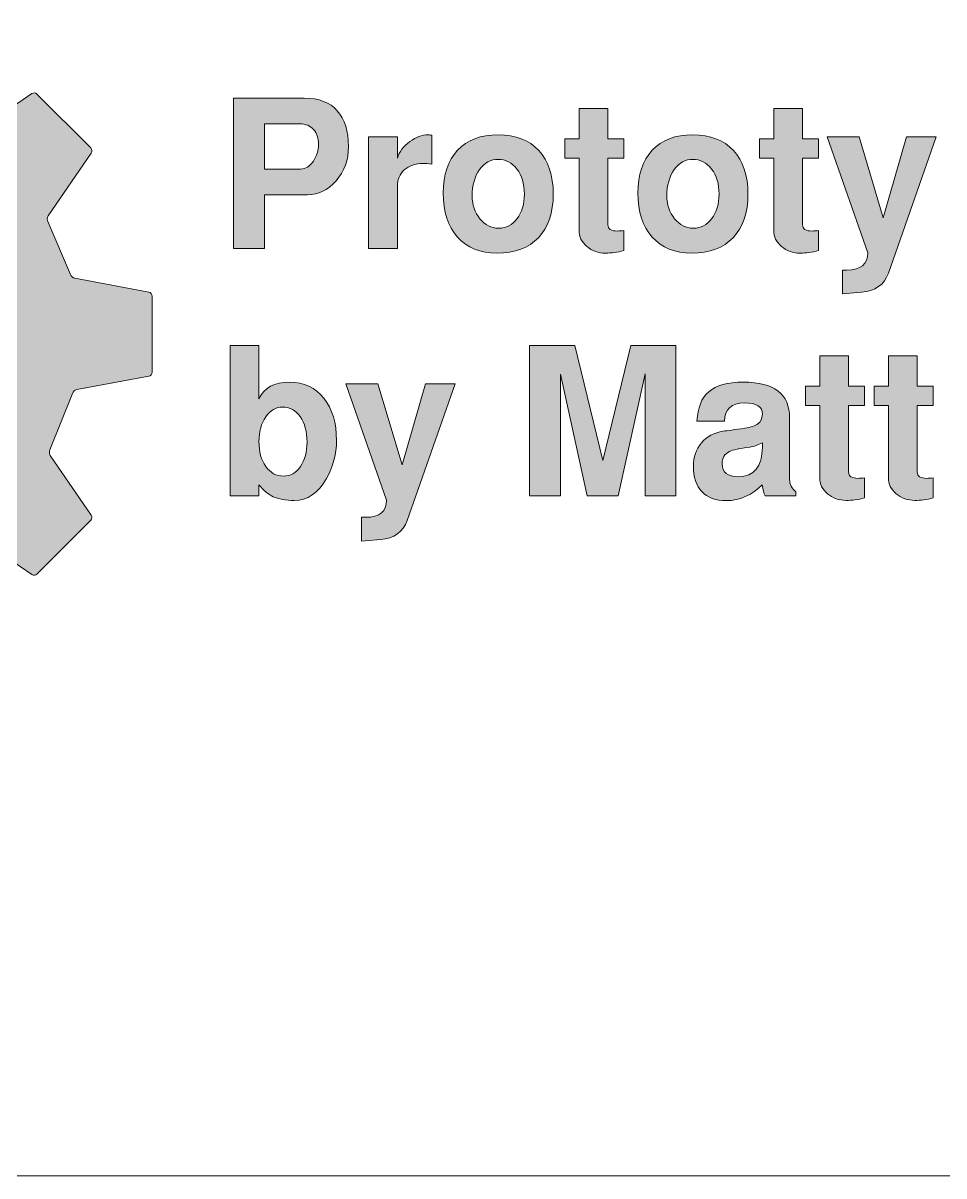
# Model space of a CAD drawing. Header units: inches. Extents: x 0.6 to 10.9, y -3.5 to -1.2.
# Drawn here: x 8.826 to 9.385, y -3.508 to -2.809 of the extents above; entities that cross this region are included whole.
import ezdxf

# ---------------------------------------------------------------- set-up
doc = ezdxf.new("R2010")
doc.units = ezdxf.units.IN
doc.header["$MEASUREMENT"] = 0
doc.layers.add('Layer 1', color=7, linetype='Continuous')

# ---------------------------------------------------------------- blocks, each defined once
blk = doc.blocks.new('block 3')
at = {"layer": 'Layer 1', "color": 7, "lineweight": 5, "true_color": 0xffffff}
blk.add_open_spline([(7.90904, -2.63787), (7.90904, -2.63787), (7.48596, -2.63787), (7.48596, -2.63787), (7.48596, -2.63787), (7.48596, -2.87345), (7.48596, -2.87345), (7.48596, -2.87345), (7.49157, -2.87345), (7.49157, -2.87345), (7.49157, -2.87345), (7.67907, -2.87345), (7.67907, -2.87345), (7.67907, -2.87345), (7.6792, -2.87344), (7.6792, -2.87344), (7.6792, -2.87344), (7.6792, -3.08497), (7.6792, -3.08497), (7.6792, -3.08497), (7.67402, -3.08499), (7.67402, -3.08499), (7.67402, -3.08499), (7.49344, -3.08499), (7.49344, -3.08499), (7.49344, -3.08499), (7.49344, -3.32056), (7.49344, -3.32056), (7.49344, -3.32056), (8.55113, -3.32056), (8.55113, -3.32056), (8.55113, -3.32056), (8.55113, -3.50806), (8.55113, -3.50806), (8.55113, -3.50806), (10.87459, -3.50804), (10.87459, -3.50804), (10.87459, -3.50804), (10.87459, -2.45034), (10.87459, -2.45034), (10.87459, -2.45034), (8.55113, -2.45036), (8.55113, -2.45036), (8.55113, -2.45036), (8.55113, -2.63787), (8.55113, -2.63787), (8.55113, -2.63787), (8.13053, -2.63787), (8.13053, -2.63787), (8.13053, -2.63787), (8.13053, -2.45036), (8.13053, -2.45036), (8.13053, -2.45036), (7.90902, -2.45036), (7.90902, -2.45036), (7.90902, -2.45036), (7.90902, -2.63787), (7.90904, -2.63787)], degree=3, knots=[0, 0, 0, 0, 1, 1, 1, 2, 2, 2, 3, 3, 3, 4, 4, 4, 5, 5, 5, 6, 6, 6, 7, 7, 7, 8, 8, 8, 9, 9, 9, 10, 10, 10, 11, 11, 11, 12, 12, 12, 13, 13, 13, 14, 14, 14, 15, 15, 15, 16, 16, 16, 17, 17, 17, 18, 18, 18, 19, 19, 19, 19], dxfattribs=at)
blk = doc.blocks.new('block 27')
at = {"layer": 'Layer 1', "true_color": 0xed1f24}
h = blk.add_hatch(color=240, dxfattribs=at)
h.dxf.hatch_style = 2
edge = h.paths.add_edge_path()
edge.add_spline(control_points=[(8.90277, -2.97195), (8.90277, -2.97195), (8.85788, -2.9636), (8.85788, -2.9636), (8.85678, -2.9634), (8.85559, -2.96238), (8.85522, -2.96132), (8.85522, -2.96132), (8.84146, -2.92921), (8.84146, -2.92921), (8.84094, -2.92822), (8.84104, -2.92666), (8.84168, -2.92574), (8.84168, -2.92574), (8.86783, -2.88762), (8.86783, -2.88762), (8.86846, -2.88671), (8.86833, -2.88531), (8.86755, -2.88452), (8.86755, -2.88452), (8.83488, -2.85185), (8.83488, -2.85185), (8.83409, -2.85106), (8.8327, -2.85093), (8.83178, -2.85156), (8.83178, -2.85156), (8.79298, -2.87818), (8.79298, -2.87818), (8.79207, -2.87881), (8.79049, -2.87893), (8.7895, -2.87843), (8.7895, -2.87843), (8.75837, -2.8657), (8.75837, -2.8657), (8.75732, -2.86534), (8.75629, -2.86416), (8.75608, -2.86306), (8.75608, -2.86306), (8.74744, -2.81663), (8.74744, -2.81663), (8.74723, -2.81553), (8.74615, -2.81464), (8.74504, -2.81464), (8.74504, -2.81464), (8.69883, -2.81464), (8.69883, -2.81464), (8.69772, -2.81464), (8.69664, -2.81553), (8.69644, -2.81663), (8.69644, -2.81663), (8.6878, -2.86306), (8.6878, -2.86306), (8.68759, -2.86416), (8.68656, -2.86534), (8.68551, -2.8657), (8.68551, -2.8657), (8.65438, -2.87843), (8.65438, -2.87843), (8.65338, -2.87893), (8.65181, -2.87881), (8.65089, -2.87818), (8.65089, -2.87818), (8.6121, -2.85156), (8.6121, -2.85156), (8.61118, -2.85093), (8.60978, -2.85106), (8.609, -2.85185), (8.609, -2.85185), (8.57633, -2.88452), (8.57633, -2.88452), (8.57554, -2.88531), (8.57541, -2.88671), (8.57604, -2.88762), (8.57604, -2.88762), (8.60219, -2.92574), (8.60219, -2.92574), (8.60282, -2.92666), (8.60293, -2.92822), (8.60241, -2.92921), (8.60241, -2.92921), (8.58865, -2.96132), (8.58865, -2.96132), (8.58828, -2.96238), (8.58709, -2.9634), (8.58599, -2.9636), (8.58599, -2.9636), (8.5411, -2.97195), (8.5411, -2.97195), (8.54001, -2.97216), (8.53911, -2.97323), (8.53911, -2.97435), (8.53911, -2.97435), (8.53911, -3.02056), (8.53911, -3.02056), (8.53911, -3.02167), (8.54001, -3.02276), (8.5411, -3.02295), (8.5411, -3.02295), (8.58489, -3.03111), (8.58489, -3.03111), (8.58599, -3.0313), (8.58716, -3.03235), (8.58749, -3.03341), (8.58749, -3.03341), (8.60117, -3.06755), (8.60117, -3.06755), (8.60165, -3.06856), (8.60154, -3.07012), (8.6009, -3.07104), (8.6009, -3.07104), (8.57604, -3.10729), (8.57604, -3.10729), (8.57541, -3.10821), (8.57553, -3.10961), (8.57631, -3.11039), (8.57631, -3.11039), (8.609, -3.14307), (8.609, -3.14307), (8.60978, -3.14385), (8.61118, -3.14398), (8.61209, -3.14335), (8.61209, -3.14335), (8.64771, -3.11891), (8.64771, -3.11891), (8.64863, -3.11829), (8.65016, -3.11823), (8.65112, -3.11879), (8.65112, -3.11879), (8.66682, -3.12718), (8.66682, -3.12718), (8.66781, -3.12769), (8.66897, -3.12726), (8.6694, -3.12623), (8.6694, -3.12623), (8.70178, -3.04799), (8.70178, -3.04799), (8.70221, -3.04696), (8.70178, -3.04565), (8.70083, -3.04508), (8.70083, -3.04508), (8.6969, -3.04267), (8.6969, -3.04267), (8.69617, -3.04222), (8.69519, -3.04146), (8.69442, -3.04076), (8.68024, -3.03169), (8.67084, -3.0158), (8.67084, -2.99772), (8.67084, -2.9695), (8.69371, -2.94662), (8.72193, -2.94662), (8.75016, -2.94662), (8.77303, -2.9695), (8.77303, -2.99772), (8.77303, -3.0158), (8.76362, -3.03169), (8.74944, -3.04076), (8.74868, -3.04146), (8.74769, -3.04222), (8.74697, -3.04267), (8.74697, -3.04267), (8.74304, -3.04508), (8.74304, -3.04508), (8.74209, -3.04565), (8.74166, -3.04696), (8.74209, -3.04799), (8.74209, -3.04799), (8.77446, -3.12623), (8.77446, -3.12623), (8.77489, -3.12726), (8.77605, -3.12769), (8.77705, -3.12718), (8.77705, -3.12718), (8.79274, -3.1188), (8.79274, -3.1188), (8.79371, -3.11823), (8.79524, -3.11828), (8.79616, -3.11892), (8.79616, -3.11892), (8.83177, -3.14335), (8.83177, -3.14335), (8.83269, -3.14398), (8.83409, -3.14385), (8.83487, -3.14307), (8.83487, -3.14307), (8.86755, -3.11039), (8.86755, -3.11039), (8.86833, -3.10961), (8.86847, -3.10821), (8.86783, -3.1073), (8.86783, -3.1073), (8.84296, -3.07104), (8.84296, -3.07104), (8.84233, -3.07013), (8.84221, -3.06856), (8.8427, -3.06756), (8.8427, -3.06756), (8.85637, -3.03341), (8.85637, -3.03341), (8.85671, -3.03235), (8.85787, -3.0313), (8.85897, -3.03111), (8.85897, -3.03111), (8.90276, -3.02296), (8.90276, -3.02296), (8.90386, -3.02276), (8.90475, -3.02168), (8.90475, -3.02056), (8.90475, -3.02056), (8.90476, -2.97435), (8.90476, -2.97435), (8.90476, -2.97323), (8.90386, -2.97216), (8.90277, -2.97195)], knot_values=[0, 0, 0, 0, 0.013889, 0.013889, 0.013889, 0.027778, 0.027778, 0.027778, 0.041667, 0.041667, 0.041667, 0.055556, 0.055556, 0.055556, 0.069444, 0.069444, 0.069444, 0.083333, 0.083333, 0.083333, 0.097222, 0.097222, 0.097222, 0.111111, 0.111111, 0.111111, 0.125, 0.125, 0.125, 0.138889, 0.138889, 0.138889, 0.152778, 0.152778, 0.152778, 0.166667, 0.166667, 0.166667, 0.180556, 0.180556, 0.180556, 0.194444, 0.194444, 0.194444, 0.208333, 0.208333, 0.208333, 0.222222, 0.222222, 0.222222, 0.236111, 0.236111, 0.236111, 0.25, 0.25, 0.25, 0.263889, 0.263889, 0.263889, 0.277778, 0.277778, 0.277778, 0.291667, 0.291667, 0.291667, 0.305556, 0.305556, 0.305556, 0.319444, 0.319444, 0.319444, 0.333333, 0.333333, 0.333333, 0.347222, 0.347222, 0.347222, 0.361111, 0.361111, 0.361111, 0.375, 0.375, 0.375, 0.388889, 0.388889, 0.388889, 0.402778, 0.402778, 0.402778, 0.416667, 0.416667, 0.416667, 0.430556, 0.430556, 0.430556, 0.444444, 0.444444, 0.444444, 0.458333, 0.458333, 0.458333, 0.472222, 0.472222, 0.472222, 0.486111, 0.486111, 0.486111, 0.5, 0.5, 0.5, 0.513889, 0.513889, 0.513889, 0.527778, 0.527778, 0.527778, 0.541667, 0.541667, 0.541667, 0.555556, 0.555556, 0.555556, 0.569444, 0.569444, 0.569444, 0.583333, 0.583333, 0.583333, 0.597222, 0.597222, 0.597222, 0.611111, 0.611111, 0.611111, 0.625, 0.625, 0.625, 0.638889, 0.638889, 0.638889, 0.652778, 0.652778, 0.652778, 0.666667, 0.666667, 0.666667, 0.680556, 0.680556, 0.680556, 0.694444, 0.694444, 0.694444, 0.708333, 0.708333, 0.708333, 0.722222, 0.722222, 0.722222, 0.736111, 0.736111, 0.736111, 0.75, 0.75, 0.75, 0.763889, 0.763889, 0.763889, 0.777778, 0.777778, 0.777778, 0.791667, 0.791667, 0.791667, 0.805556, 0.805556, 0.805556, 0.819444, 0.819444, 0.819444, 0.833333, 0.833333, 0.833333, 0.847222, 0.847222, 0.847222, 0.861111, 0.861111, 0.861111, 0.875, 0.875, 0.875, 0.888889, 0.888889, 0.888889, 0.902778, 0.902778, 0.902778, 0.916667, 0.916667, 0.916667, 0.930556, 0.930556, 0.930556, 0.944444, 0.944444, 0.944444, 0.958333, 0.958333, 0.958333, 0.972222, 0.972222, 0.972222, 0.986111, 0.986111, 0.986111, 0.986111], degree=3, periodic=0)
edge.add_line((8.90277, -2.97195), (8.90277, -2.97195))
at = {"layer": 'Layer 1', "lineweight": 0}
blk.add_open_spline([(8.90277, -2.97195), (8.90277, -2.97195), (8.85788, -2.9636), (8.85788, -2.9636), (8.85678, -2.9634), (8.85559, -2.96238), (8.85522, -2.96132), (8.85522, -2.96132), (8.84146, -2.92921), (8.84146, -2.92921), (8.84094, -2.92822), (8.84104, -2.92666), (8.84168, -2.92574), (8.84168, -2.92574), (8.86783, -2.88762), (8.86783, -2.88762), (8.86846, -2.88671), (8.86833, -2.88531), (8.86755, -2.88452), (8.86755, -2.88452), (8.83488, -2.85185), (8.83488, -2.85185), (8.83409, -2.85106), (8.8327, -2.85093), (8.83178, -2.85156), (8.83178, -2.85156), (8.79298, -2.87818), (8.79298, -2.87818), (8.79207, -2.87881), (8.79049, -2.87893), (8.7895, -2.87843), (8.7895, -2.87843), (8.75837, -2.8657), (8.75837, -2.8657), (8.75732, -2.86534), (8.75629, -2.86416), (8.75608, -2.86306), (8.75608, -2.86306), (8.74744, -2.81663), (8.74744, -2.81663), (8.74723, -2.81553), (8.74615, -2.81464), (8.74504, -2.81464), (8.74504, -2.81464), (8.69883, -2.81464), (8.69883, -2.81464), (8.69772, -2.81464), (8.69664, -2.81553), (8.69644, -2.81663), (8.69644, -2.81663), (8.6878, -2.86306), (8.6878, -2.86306), (8.68759, -2.86416), (8.68656, -2.86534), (8.68551, -2.8657), (8.68551, -2.8657), (8.65438, -2.87843), (8.65438, -2.87843), (8.65338, -2.87893), (8.65181, -2.87881), (8.65089, -2.87818), (8.65089, -2.87818), (8.6121, -2.85156), (8.6121, -2.85156), (8.61118, -2.85093), (8.60978, -2.85106), (8.609, -2.85185), (8.609, -2.85185), (8.57633, -2.88452), (8.57633, -2.88452), (8.57554, -2.88531), (8.57541, -2.88671), (8.57604, -2.88762), (8.57604, -2.88762), (8.60219, -2.92574), (8.60219, -2.92574), (8.60282, -2.92666), (8.60293, -2.92822), (8.60241, -2.92921), (8.60241, -2.92921), (8.58865, -2.96132), (8.58865, -2.96132), (8.58828, -2.96238), (8.58709, -2.9634), (8.58599, -2.9636), (8.58599, -2.9636), (8.5411, -2.97195), (8.5411, -2.97195), (8.54001, -2.97216), (8.53911, -2.97323), (8.53911, -2.97435), (8.53911, -2.97435), (8.53911, -3.02056), (8.53911, -3.02056), (8.53911, -3.02167), (8.54001, -3.02276), (8.5411, -3.02295), (8.5411, -3.02295), (8.58489, -3.03111), (8.58489, -3.03111), (8.58599, -3.0313), (8.58716, -3.03235), (8.58749, -3.03341), (8.58749, -3.03341), (8.60117, -3.06755), (8.60117, -3.06755), (8.60165, -3.06856), (8.60154, -3.07012), (8.6009, -3.07104), (8.6009, -3.07104), (8.57604, -3.10729), (8.57604, -3.10729), (8.57541, -3.10821), (8.57553, -3.10961), (8.57631, -3.11039), (8.57631, -3.11039), (8.609, -3.14307), (8.609, -3.14307), (8.60978, -3.14385), (8.61118, -3.14398), (8.61209, -3.14335), (8.61209, -3.14335), (8.64771, -3.11891), (8.64771, -3.11891), (8.64863, -3.11829), (8.65016, -3.11823), (8.65112, -3.11879), (8.65112, -3.11879), (8.66682, -3.12718), (8.66682, -3.12718), (8.66781, -3.12769), (8.66897, -3.12726), (8.6694, -3.12623), (8.6694, -3.12623), (8.70178, -3.04799), (8.70178, -3.04799), (8.70221, -3.04696), (8.70178, -3.04565), (8.70083, -3.04508), (8.70083, -3.04508), (8.6969, -3.04267), (8.6969, -3.04267), (8.69617, -3.04222), (8.69519, -3.04146), (8.69442, -3.04076), (8.68024, -3.03169), (8.67084, -3.0158), (8.67084, -2.99772), (8.67084, -2.9695), (8.69371, -2.94662), (8.72193, -2.94662), (8.75016, -2.94662), (8.77303, -2.9695), (8.77303, -2.99772), (8.77303, -3.0158), (8.76362, -3.03169), (8.74944, -3.04076), (8.74868, -3.04146), (8.74769, -3.04222), (8.74697, -3.04267), (8.74697, -3.04267), (8.74304, -3.04508), (8.74304, -3.04508), (8.74209, -3.04565), (8.74166, -3.04696), (8.74209, -3.04799), (8.74209, -3.04799), (8.77446, -3.12623), (8.77446, -3.12623), (8.77489, -3.12726), (8.77605, -3.12769), (8.77705, -3.12718), (8.77705, -3.12718), (8.79274, -3.1188), (8.79274, -3.1188), (8.79371, -3.11823), (8.79524, -3.11828), (8.79616, -3.11892), (8.79616, -3.11892), (8.83177, -3.14335), (8.83177, -3.14335), (8.83269, -3.14398), (8.83409, -3.14385), (8.83487, -3.14307), (8.83487, -3.14307), (8.86755, -3.11039), (8.86755, -3.11039), (8.86833, -3.10961), (8.86847, -3.10821), (8.86783, -3.1073), (8.86783, -3.1073), (8.84296, -3.07104), (8.84296, -3.07104), (8.84233, -3.07013), (8.84221, -3.06856), (8.8427, -3.06756), (8.8427, -3.06756), (8.85637, -3.03341), (8.85637, -3.03341), (8.85671, -3.03235), (8.85787, -3.0313), (8.85897, -3.03111), (8.85897, -3.03111), (8.90276, -3.02296), (8.90276, -3.02296), (8.90386, -3.02276), (8.90475, -3.02168), (8.90475, -3.02056), (8.90475, -3.02056), (8.90476, -2.97435), (8.90476, -2.97435), (8.90476, -2.97323), (8.90386, -2.97216), (8.90277, -2.97195)], degree=3, knots=[0, 0, 0, 0, 1, 1, 1, 2, 2, 2, 3, 3, 3, 4, 4, 4, 5, 5, 5, 6, 6, 6, 7, 7, 7, 8, 8, 8, 9, 9, 9, 10, 10, 10, 11, 11, 11, 12, 12, 12, 13, 13, 13, 14, 14, 14, 15, 15, 15, 16, 16, 16, 17, 17, 17, 18, 18, 18, 19, 19, 19, 20, 20, 20, 21, 21, 21, 22, 22, 22, 23, 23, 23, 24, 24, 24, 25, 25, 25, 26, 26, 26, 27, 27, 27, 28, 28, 28, 29, 29, 29, 30, 30, 30, 31, 31, 31, 32, 32, 32, 33, 33, 33, 34, 34, 34, 35, 35, 35, 36, 36, 36, 37, 37, 37, 38, 38, 38, 39, 39, 39, 40, 40, 40, 41, 41, 41, 42, 42, 42, 43, 43, 43, 44, 44, 44, 45, 45, 45, 46, 46, 46, 47, 47, 47, 48, 48, 48, 49, 49, 49, 50, 50, 50, 51, 51, 51, 52, 52, 52, 53, 53, 53, 54, 54, 54, 55, 55, 55, 56, 56, 56, 57, 57, 57, 58, 58, 58, 59, 59, 59, 60, 60, 60, 61, 61, 61, 62, 62, 62, 63, 63, 63, 64, 64, 64, 65, 65, 65, 66, 66, 66, 67, 67, 67, 68, 68, 68, 69, 69, 69, 70, 70, 70, 71, 71, 71, 71], dxfattribs=at)
blk = doc.blocks.new('block 29')
at = {"layer": 'Layer 1', "true_color": 0xed1f24}
h = blk.add_hatch(color=240, dxfattribs=at)
h.dxf.hatch_style = 2
edge = h.paths.add_edge_path()
edge.add_spline(control_points=[(9.02372, -2.88345), (9.02372, -2.89187), (9.02121, -2.89889), (9.01622, -2.90451), (9.01122, -2.91014), (9.00547, -2.91295), (8.99896, -2.91295), (8.99896, -2.91295), (8.97284, -2.91295), (8.97284, -2.91295), (8.97284, -2.91295), (8.97284, -2.94545), (8.97284, -2.94545), (8.97284, -2.94545), (8.95409, -2.94545), (8.95409, -2.94545), (8.95409, -2.94545), (8.95409, -2.85432), (8.95409, -2.85432), (8.95409, -2.85432), (8.99696, -2.85432), (8.99696, -2.85432), (9.0058, -2.85432), (9.01246, -2.85691), (9.01696, -2.86207), (9.02146, -2.86724), (9.02372, -2.87437), (9.02372, -2.88345)], knot_values=[0, 0, 0, 0, 1, 1, 1, 2, 2, 2, 3, 3, 3, 4, 4, 4, 5, 5, 5, 6, 6, 6, 7, 7, 7, 8, 8, 8, 9, 9, 9, 9], degree=3, periodic=1)
edge = h.paths.add_edge_path()
edge.add_spline(control_points=[(9.00559, -2.88232), (9.00559, -2.87857), (9.00459, -2.87558), (9.00259, -2.87332), (9.00059, -2.87107), (8.9978, -2.86995), (8.99422, -2.86995), (8.99422, -2.86995), (8.97284, -2.86995), (8.97284, -2.86995), (8.97284, -2.86995), (8.97284, -2.89733), (8.97284, -2.89733), (8.97284, -2.89733), (8.99471, -2.89733), (8.99471, -2.89733), (8.99771, -2.89733), (9.0003, -2.8957), (9.00246, -2.89245), (9.00454, -2.88944), (9.00559, -2.88607), (9.00559, -2.88232)], knot_values=[0, 0, 0, 0, 1, 1, 1, 2, 2, 2, 3, 3, 3, 4, 4, 4, 5, 5, 5, 6, 6, 6, 7, 7, 7, 7], degree=3, periodic=1)
h = blk.add_hatch(color=240, dxfattribs=at)
h.dxf.hatch_style = 2
edge = h.paths.add_edge_path()
edge.add_spline(control_points=[(9.19072, -2.94682), (9.18663, -2.94782), (9.18292, -2.94832), (9.17959, -2.94832), (9.17518, -2.94832), (9.17139, -2.94697), (9.16822, -2.94426), (9.16505, -2.94156), (9.16347, -2.93832), (9.16347, -2.93457), (9.16347, -2.93457), (9.16347, -2.8907), (9.16347, -2.8907), (9.16347, -2.8907), (9.15484, -2.8907), (9.15484, -2.8907), (9.15484, -2.8907), (9.15484, -2.87908), (9.15484, -2.87908), (9.15484, -2.87908), (9.16347, -2.87908), (9.16347, -2.87908), (9.16347, -2.87908), (9.16347, -2.8607), (9.16347, -2.8607), (9.16347, -2.8607), (9.18097, -2.8607), (9.18097, -2.8607), (9.18097, -2.8607), (9.18097, -2.87908), (9.18097, -2.87908), (9.18097, -2.87908), (9.19072, -2.87908), (9.19072, -2.87908), (9.19072, -2.87908), (9.19072, -2.8907), (9.19072, -2.8907), (9.19072, -2.8907), (9.18097, -2.8907), (9.18097, -2.8907), (9.18097, -2.8907), (9.18097, -2.93107), (9.18097, -2.93107), (9.18097, -2.93365), (9.18292, -2.93495), (9.18684, -2.93495), (9.18776, -2.93487), (9.18905, -2.93478), (9.19072, -2.9347), (9.19072, -2.9347), (9.19072, -2.94682), (9.19072, -2.94682)], knot_values=[0, 0, 0, 0, 1, 1, 1, 2, 2, 2, 3, 3, 3, 4, 4, 4, 5, 5, 5, 6, 6, 6, 7, 7, 7, 8, 8, 8, 9, 9, 9, 10, 10, 10, 11, 11, 11, 12, 12, 12, 13, 13, 13, 14, 14, 14, 15, 15, 15, 16, 16, 16, 17, 17, 17, 17], degree=3, periodic=1)
h = blk.add_hatch(color=240, dxfattribs=at)
h.dxf.hatch_style = 2
edge = h.paths.add_edge_path()
edge.add_spline(control_points=[(9.30872, -2.94682), (9.30463, -2.94782), (9.30092, -2.94832), (9.29759, -2.94832), (9.29318, -2.94832), (9.28939, -2.94697), (9.28622, -2.94426), (9.28305, -2.94156), (9.28147, -2.93832), (9.28147, -2.93457), (9.28147, -2.93457), (9.28147, -2.8907), (9.28147, -2.8907), (9.28147, -2.8907), (9.27284, -2.8907), (9.27284, -2.8907), (9.27284, -2.8907), (9.27284, -2.87908), (9.27284, -2.87908), (9.27284, -2.87908), (9.28147, -2.87908), (9.28147, -2.87908), (9.28147, -2.87908), (9.28147, -2.8607), (9.28147, -2.8607), (9.28147, -2.8607), (9.29897, -2.8607), (9.29897, -2.8607), (9.29897, -2.8607), (9.29897, -2.87908), (9.29897, -2.87908), (9.29897, -2.87908), (9.30872, -2.87908), (9.30872, -2.87908), (9.30872, -2.87908), (9.30872, -2.8907), (9.30872, -2.8907), (9.30872, -2.8907), (9.29897, -2.8907), (9.29897, -2.8907), (9.29897, -2.8907), (9.29897, -2.93107), (9.29897, -2.93107), (9.29897, -2.93365), (9.30092, -2.93495), (9.30484, -2.93495), (9.30576, -2.93487), (9.30705, -2.93478), (9.30872, -2.9347), (9.30872, -2.9347), (9.30872, -2.94682), (9.30872, -2.94682)], knot_values=[0, 0, 0, 0, 1, 1, 1, 2, 2, 2, 3, 3, 3, 4, 4, 4, 5, 5, 5, 6, 6, 6, 7, 7, 7, 8, 8, 8, 9, 9, 9, 10, 10, 10, 11, 11, 11, 12, 12, 12, 13, 13, 13, 14, 14, 14, 15, 15, 15, 16, 16, 16, 17, 17, 17, 17], degree=3, periodic=1)
h = blk.add_hatch(color=240, dxfattribs=at)
h.dxf.hatch_style = 2
edge = h.paths.add_edge_path()
edge.add_spline(control_points=[(9.07421, -2.89432), (9.07188, -2.89407), (9.07017, -2.89395), (9.06909, -2.89395), (9.06417, -2.89395), (9.06032, -2.89526), (9.05752, -2.89789), (9.05473, -2.90051), (9.05334, -2.90382), (9.05334, -2.90782), (9.05334, -2.90782), (9.05334, -2.94545), (9.05334, -2.94545), (9.05334, -2.94545), (9.03583, -2.94545), (9.03583, -2.94545), (9.03583, -2.94545), (9.03583, -2.8777), (9.03583, -2.8777), (9.03583, -2.8777), (9.05334, -2.8777), (9.05334, -2.8777), (9.05334, -2.8777), (9.05334, -2.89082), (9.05334, -2.89082), (9.05459, -2.88682), (9.05709, -2.88345), (9.06084, -2.8807), (9.06459, -2.87795), (9.06834, -2.87657), (9.07209, -2.87657), (9.0725, -2.87657), (9.07322, -2.87665), (9.07421, -2.87682), (9.07421, -2.87682), (9.07421, -2.89432), (9.07421, -2.89432)], knot_values=[0, 0, 0, 0, 1, 1, 1, 2, 2, 2, 3, 3, 3, 4, 4, 4, 5, 5, 5, 6, 6, 6, 7, 7, 7, 8, 8, 8, 9, 9, 9, 10, 10, 10, 11, 11, 11, 12, 12, 12, 12], degree=3, periodic=1)
h = blk.add_hatch(color=240, dxfattribs=at)
h.dxf.hatch_style = 2
edge = h.paths.add_edge_path()
edge.add_spline(control_points=[(9.14784, -2.91245), (9.14784, -2.92387), (9.14486, -2.9327), (9.1389, -2.93895), (9.13294, -2.9452), (9.12455, -2.94832), (9.11371, -2.94832), (9.10362, -2.94832), (9.09567, -2.94508), (9.08984, -2.93857), (9.084, -2.93207), (9.08109, -2.9232), (9.08109, -2.91195), (9.08109, -2.90087), (9.084, -2.8922), (9.08984, -2.88595), (9.09567, -2.8797), (9.10388, -2.87657), (9.11446, -2.87657), (9.12496, -2.87657), (9.13315, -2.87974), (9.13902, -2.88607), (9.1449, -2.89241), (9.14784, -2.9012), (9.14784, -2.91245)], knot_values=[0, 0, 0, 0, 1, 1, 1, 2, 2, 2, 3, 3, 3, 4, 4, 4, 5, 5, 5, 6, 6, 6, 7, 7, 7, 8, 8, 8, 8], degree=3, periodic=1)
edge = h.paths.add_edge_path()
edge.add_spline(control_points=[(9.13034, -2.91251), (9.13034, -2.90628), (9.12884, -2.90121), (9.12583, -2.8973), (9.12284, -2.8934), (9.11905, -2.89145), (9.11446, -2.89145), (9.10988, -2.89145), (9.10611, -2.89353), (9.10315, -2.89768), (9.10019, -2.90184), (9.09871, -2.90715), (9.09871, -2.91363), (9.09871, -2.91903), (9.10027, -2.92365), (9.1034, -2.92746), (9.10653, -2.93129), (9.11029, -2.9332), (9.11471, -2.9332), (9.1193, -2.9332), (9.12305, -2.93127), (9.12596, -2.9274), (9.12888, -2.92354), (9.13034, -2.91858), (9.13034, -2.91251)], knot_values=[0, 0, 0, 0, 1, 1, 1, 2, 2, 2, 3, 3, 3, 4, 4, 4, 5, 5, 5, 6, 6, 6, 7, 7, 7, 8, 8, 8, 8], degree=3, periodic=1)
h = blk.add_hatch(color=240, dxfattribs=at)
h.dxf.hatch_style = 2
edge = h.paths.add_edge_path()
edge.add_spline(control_points=[(9.26585, -2.91245), (9.26585, -2.92387), (9.26286, -2.9327), (9.25691, -2.93895), (9.25095, -2.9452), (9.24255, -2.94832), (9.23172, -2.94832), (9.22163, -2.94832), (9.21368, -2.94508), (9.20785, -2.93857), (9.20201, -2.93207), (9.1991, -2.9232), (9.1991, -2.91195), (9.1991, -2.90087), (9.20201, -2.8922), (9.20785, -2.88595), (9.21368, -2.8797), (9.22188, -2.87657), (9.23247, -2.87657), (9.24297, -2.87657), (9.25116, -2.87974), (9.25703, -2.88607), (9.26291, -2.89241), (9.26585, -2.9012), (9.26585, -2.91245)], knot_values=[0, 0, 0, 0, 1, 1, 1, 2, 2, 2, 3, 3, 3, 4, 4, 4, 5, 5, 5, 6, 6, 6, 7, 7, 7, 8, 8, 8, 8], degree=3, periodic=1)
edge = h.paths.add_edge_path()
edge.add_spline(control_points=[(9.24835, -2.91251), (9.24835, -2.90628), (9.24685, -2.90121), (9.24384, -2.8973), (9.24084, -2.8934), (9.23705, -2.89145), (9.23247, -2.89145), (9.22788, -2.89145), (9.22411, -2.89353), (9.22116, -2.89768), (9.2182, -2.90184), (9.21672, -2.90715), (9.21672, -2.91363), (9.21672, -2.91903), (9.21828, -2.92365), (9.22141, -2.92746), (9.22453, -2.93129), (9.2283, -2.9332), (9.23272, -2.9332), (9.2373, -2.9332), (9.24105, -2.93127), (9.24397, -2.9274), (9.24689, -2.92354), (9.24835, -2.91858), (9.24835, -2.91251)], knot_values=[0, 0, 0, 0, 1, 1, 1, 2, 2, 2, 3, 3, 3, 4, 4, 4, 5, 5, 5, 6, 6, 6, 7, 7, 7, 8, 8, 8, 8], degree=3, periodic=1)
h = blk.add_hatch(color=240, dxfattribs=at)
h.dxf.hatch_style = 2
edge = h.paths.add_edge_path()
edge.add_spline(control_points=[(9.37997, -2.8777), (9.37997, -2.8777), (9.35097, -2.96045), (9.35097, -2.96045), (9.34847, -2.96753), (9.34305, -2.97141), (9.33472, -2.97207), (9.33472, -2.97207), (9.32322, -2.97295), (9.32322, -2.97295), (9.32322, -2.97295), (9.32322, -2.95857), (9.32322, -2.95857), (9.32322, -2.95857), (9.32585, -2.95857), (9.32585, -2.95857), (9.33426, -2.95857), (9.33847, -2.95507), (9.33847, -2.94807), (9.33847, -2.94807), (9.31384, -2.8777), (9.31384, -2.8777), (9.31384, -2.8777), (9.33322, -2.8777), (9.33322, -2.8777), (9.33322, -2.8777), (9.34785, -2.92683), (9.34785, -2.92683), (9.34785, -2.92683), (9.36197, -2.8777), (9.36197, -2.8777), (9.36197, -2.8777), (9.37997, -2.8777), (9.37997, -2.8777)], knot_values=[0, 0, 0, 0, 1, 1, 1, 2, 2, 2, 3, 3, 3, 4, 4, 4, 5, 5, 5, 6, 6, 6, 7, 7, 7, 8, 8, 8, 9, 9, 9, 10, 10, 10, 11, 11, 11, 11], degree=3, periodic=1)
h = blk.add_hatch(color=240, dxfattribs=at)
h.dxf.hatch_style = 2
edge = h.paths.add_edge_path()
edge.add_spline(control_points=[(9.01647, -3.06194), (9.01647, -3.07012), (9.01442, -3.07782), (9.01034, -3.08507), (9.00534, -3.09391), (8.99884, -3.09832), (8.99084, -3.09832), (8.98567, -3.09832), (8.98142, -3.09757), (8.97809, -3.09607), (8.97517, -3.09465), (8.9723, -3.09228), (8.96946, -3.08895), (8.96946, -3.08895), (8.96946, -3.09545), (8.96946, -3.09545), (8.96946, -3.09545), (8.95197, -3.09545), (8.95197, -3.09545), (8.95197, -3.09545), (8.95197, -3.00432), (8.95197, -3.00432), (8.95197, -3.00432), (8.96946, -3.00432), (8.96946, -3.00432), (8.96946, -3.00432), (8.96946, -3.0367), (8.96946, -3.0367), (8.97271, -3.02995), (8.97888, -3.02657), (8.98796, -3.02657), (8.99671, -3.02657), (9.00365, -3.02982), (9.00878, -3.03632), (9.0139, -3.04282), (9.01647, -3.05136), (9.01647, -3.06194)], knot_values=[0, 0, 0, 0, 1, 1, 1, 2, 2, 2, 3, 3, 3, 4, 4, 4, 5, 5, 5, 6, 6, 6, 7, 7, 7, 8, 8, 8, 9, 9, 9, 10, 10, 10, 11, 11, 11, 12, 12, 12, 12], degree=3, periodic=1)
edge = h.paths.add_edge_path()
edge.add_spline(control_points=[(8.99859, -3.06295), (8.99859, -3.05653), (8.99722, -3.05138), (8.99448, -3.04751), (8.99174, -3.04363), (8.98813, -3.04169), (8.98365, -3.04169), (8.97975, -3.04169), (8.97641, -3.04367), (8.97363, -3.04763), (8.97085, -3.0516), (8.96946, -3.05657), (8.96946, -3.06257), (8.96946, -3.06874), (8.97083, -3.07378), (8.97357, -3.0777), (8.97631, -3.08161), (8.97987, -3.08357), (8.98427, -3.08357), (8.98851, -3.08357), (8.99195, -3.08163), (8.99461, -3.07776), (8.99726, -3.07388), (8.99859, -3.06894), (8.99859, -3.06295)], knot_values=[0, 0, 0, 0, 1, 1, 1, 2, 2, 2, 3, 3, 3, 4, 4, 4, 5, 5, 5, 6, 6, 6, 7, 7, 7, 8, 8, 8, 8], degree=3, periodic=1)
h = blk.add_hatch(color=240, dxfattribs=at)
h.dxf.hatch_style = 2
h.paths.add_polyline_path([(9.22222, -3.09545), (9.20347, -3.09545), (9.20347, -3.02144), (9.18722, -3.09545), (9.16847, -3.09545), (9.15221, -3.02182), (9.15221, -3.09545), (9.13347, -3.09545), (9.13347, -3.00432), (9.1609, -3.00432), (9.17784, -3.07408), (9.19495, -3.00432), (9.22222, -3.00432)])
h = blk.add_hatch(color=240, dxfattribs=at)
h.dxf.hatch_style = 2
edge = h.paths.add_edge_path()
edge.add_spline(control_points=[(9.3366, -3.09682), (9.33251, -3.09782), (9.3288, -3.09832), (9.32547, -3.09832), (9.32106, -3.09832), (9.31727, -3.09696), (9.3141, -3.09426), (9.31093, -3.09155), (9.30935, -3.08832), (9.30935, -3.08457), (9.30935, -3.08457), (9.30935, -3.0407), (9.30935, -3.0407), (9.30935, -3.0407), (9.30072, -3.0407), (9.30072, -3.0407), (9.30072, -3.0407), (9.30072, -3.02907), (9.30072, -3.02907), (9.30072, -3.02907), (9.30935, -3.02907), (9.30935, -3.02907), (9.30935, -3.02907), (9.30935, -3.01069), (9.30935, -3.01069), (9.30935, -3.01069), (9.32685, -3.01069), (9.32685, -3.01069), (9.32685, -3.01069), (9.32685, -3.02907), (9.32685, -3.02907), (9.32685, -3.02907), (9.3366, -3.02907), (9.3366, -3.02907), (9.3366, -3.02907), (9.3366, -3.0407), (9.3366, -3.0407), (9.3366, -3.0407), (9.32685, -3.0407), (9.32685, -3.0407), (9.32685, -3.0407), (9.32685, -3.08107), (9.32685, -3.08107), (9.32685, -3.08365), (9.3288, -3.08495), (9.33272, -3.08495), (9.33364, -3.08487), (9.33493, -3.08478), (9.3366, -3.0847), (9.3366, -3.0847), (9.3366, -3.09682), (9.3366, -3.09682)], knot_values=[0, 0, 0, 0, 1, 1, 1, 2, 2, 2, 3, 3, 3, 4, 4, 4, 5, 5, 5, 6, 6, 6, 7, 7, 7, 8, 8, 8, 9, 9, 9, 10, 10, 10, 11, 11, 11, 12, 12, 12, 13, 13, 13, 14, 14, 14, 15, 15, 15, 16, 16, 16, 17, 17, 17, 17], degree=3, periodic=1)
h = blk.add_hatch(color=240, dxfattribs=at)
h.dxf.hatch_style = 2
edge = h.paths.add_edge_path()
edge.add_spline(control_points=[(9.37823, -3.09682), (9.37414, -3.09782), (9.37043, -3.09832), (9.3671, -3.09832), (9.36268, -3.09832), (9.35889, -3.09696), (9.35573, -3.09426), (9.35256, -3.09155), (9.35097, -3.08832), (9.35097, -3.08457), (9.35097, -3.08457), (9.35097, -3.0407), (9.35097, -3.0407), (9.35097, -3.0407), (9.34235, -3.0407), (9.34235, -3.0407), (9.34235, -3.0407), (9.34235, -3.02907), (9.34235, -3.02907), (9.34235, -3.02907), (9.35097, -3.02907), (9.35097, -3.02907), (9.35097, -3.02907), (9.35097, -3.01069), (9.35097, -3.01069), (9.35097, -3.01069), (9.36848, -3.01069), (9.36848, -3.01069), (9.36848, -3.01069), (9.36848, -3.02907), (9.36848, -3.02907), (9.36848, -3.02907), (9.37823, -3.02907), (9.37823, -3.02907), (9.37823, -3.02907), (9.37823, -3.0407), (9.37823, -3.0407), (9.37823, -3.0407), (9.36848, -3.0407), (9.36848, -3.0407), (9.36848, -3.0407), (9.36848, -3.08107), (9.36848, -3.08107), (9.36848, -3.08365), (9.37043, -3.08495), (9.37435, -3.08495), (9.37526, -3.08487), (9.37656, -3.08478), (9.37823, -3.0847), (9.37823, -3.0847), (9.37823, -3.09682), (9.37823, -3.09682)], knot_values=[0, 0, 0, 0, 1, 1, 1, 2, 2, 2, 3, 3, 3, 4, 4, 4, 5, 5, 5, 6, 6, 6, 7, 7, 7, 8, 8, 8, 9, 9, 9, 10, 10, 10, 11, 11, 11, 12, 12, 12, 13, 13, 13, 14, 14, 14, 15, 15, 15, 16, 16, 16, 17, 17, 17, 17], degree=3, periodic=1)
h = blk.add_hatch(color=240, dxfattribs=at)
h.dxf.hatch_style = 2
edge = h.paths.add_edge_path()
edge.add_spline(control_points=[(9.08834, -3.0277), (9.08834, -3.0277), (9.05934, -3.11045), (9.05934, -3.11045), (9.05684, -3.11753), (9.05142, -3.12141), (9.04309, -3.12207), (9.04309, -3.12207), (9.03159, -3.12295), (9.03159, -3.12295), (9.03159, -3.12295), (9.03159, -3.10857), (9.03159, -3.10857), (9.03159, -3.10857), (9.03421, -3.10857), (9.03421, -3.10857), (9.04263, -3.10857), (9.04684, -3.10507), (9.04684, -3.09807), (9.04684, -3.09807), (9.02221, -3.0277), (9.02221, -3.0277), (9.02221, -3.0277), (9.04159, -3.0277), (9.04159, -3.0277), (9.04159, -3.0277), (9.05621, -3.07682), (9.05621, -3.07682), (9.05621, -3.07682), (9.07034, -3.0277), (9.07034, -3.0277), (9.07034, -3.0277), (9.08834, -3.0277), (9.08834, -3.0277)], knot_values=[0, 0, 0, 0, 1, 1, 1, 2, 2, 2, 3, 3, 3, 4, 4, 4, 5, 5, 5, 6, 6, 6, 7, 7, 7, 8, 8, 8, 9, 9, 9, 10, 10, 10, 11, 11, 11, 11], degree=3, periodic=1)
h = blk.add_hatch(color=240, dxfattribs=at)
h.dxf.hatch_style = 2
edge = h.paths.add_edge_path()
edge.add_spline(control_points=[(9.29497, -3.09545), (9.29497, -3.09545), (9.27635, -3.09545), (9.27635, -3.09545), (9.27551, -3.09412), (9.27488, -3.09191), (9.27447, -3.08882), (9.26805, -3.09524), (9.26084, -3.09844), (9.25284, -3.09844), (9.24634, -3.09844), (9.24139, -3.09663), (9.23797, -3.09301), (9.23455, -3.08938), (9.23284, -3.08424), (9.23284, -3.07757), (9.23284, -3.07207), (9.23447, -3.06736), (9.23772, -3.06344), (9.24097, -3.05953), (9.24534, -3.05716), (9.25084, -3.05632), (9.25342, -3.05599), (9.2578, -3.05541), (9.26397, -3.05457), (9.26763, -3.05399), (9.27028, -3.05309), (9.2719, -3.05188), (9.27353, -3.05067), (9.27443, -3.04874), (9.2746, -3.04607), (9.27484, -3.04149), (9.27122, -3.0392), (9.26372, -3.0392), (9.25589, -3.0392), (9.25184, -3.04286), (9.25159, -3.0502), (9.25159, -3.0502), (9.23497, -3.0502), (9.23497, -3.0502), (9.2353, -3.0422), (9.2377, -3.03625), (9.24215, -3.03238), (9.24662, -3.02851), (9.25359, -3.02657), (9.2631, -3.02657), (9.28176, -3.02657), (9.2911, -3.03378), (9.2911, -3.0482), (9.2911, -3.0482), (9.2911, -3.08557), (9.2911, -3.08557), (9.2911, -3.08849), (9.29239, -3.09103), (9.29497, -3.09319), (9.29497, -3.09319), (9.29497, -3.09545), (9.29497, -3.09545)], knot_values=[0, 0, 0, 0, 1, 1, 1, 2, 2, 2, 3, 3, 3, 4, 4, 4, 5, 5, 5, 6, 6, 6, 7, 7, 7, 8, 8, 8, 9, 9, 9, 10, 10, 10, 11, 11, 11, 12, 12, 12, 13, 13, 13, 14, 14, 14, 15, 15, 15, 16, 16, 16, 17, 17, 17, 18, 18, 18, 19, 19, 19, 19], degree=3, periodic=1)
edge = h.paths.add_edge_path()
edge.add_spline(control_points=[(9.2746, -3.06595), (9.2746, -3.06595), (9.2746, -3.06332), (9.2746, -3.06332), (9.27208, -3.06474), (9.26952, -3.06561), (9.26693, -3.06595), (9.26082, -3.0667), (9.25671, -3.06761), (9.25462, -3.0687), (9.25168, -3.07012), (9.25022, -3.07261), (9.25022, -3.07619), (9.25022, -3.08137), (9.25345, -3.08394), (9.25989, -3.08394), (9.26969, -3.08394), (9.2746, -3.07795), (9.2746, -3.06595)], knot_values=[0, 0, 0, 0, 1, 1, 1, 2, 2, 2, 3, 3, 3, 4, 4, 4, 5, 5, 5, 6, 6, 6, 6], degree=3, periodic=1)
at = {"layer": 'Layer 1', "lineweight": 0}
blk.add_lwpolyline([(9.22222, -3.09545), (9.20347, -3.09545), (9.20347, -3.02144), (9.18722, -3.09545), (9.16847, -3.09545), (9.15221, -3.02182), (9.15221, -3.09545), (9.13347, -3.09545), (9.13347, -3.00432), (9.1609, -3.00432), (9.17784, -3.07408), (9.19495, -3.00432), (9.22222, -3.00432), (9.22222, -3.09545)], dxfattribs=at)
for points, knots in [([(9.02372, -2.88345), (9.02372, -2.89187), (9.02121, -2.89889), (9.01622, -2.90451), (9.01122, -2.91014), (9.00547, -2.91295), (8.99896, -2.91295), (8.99896, -2.91295), (8.97284, -2.91295), (8.97284, -2.91295), (8.97284, -2.91295), (8.97284, -2.94545), (8.97284, -2.94545), (8.97284, -2.94545), (8.95409, -2.94545), (8.95409, -2.94545), (8.95409, -2.94545), (8.95409, -2.85432), (8.95409, -2.85432), (8.95409, -2.85432), (8.99696, -2.85432), (8.99696, -2.85432), (9.0058, -2.85432), (9.01246, -2.85691), (9.01696, -2.86207), (9.02146, -2.86724), (9.02372, -2.87437), (9.02372, -2.88345)], [0, 0, 0, 0, 1, 1, 1, 2, 2, 2, 3, 3, 3, 4, 4, 4, 5, 5, 5, 6, 6, 6, 7, 7, 7, 8, 8, 8, 9, 9, 9, 9]), ([(9.19072, -2.94682), (9.18663, -2.94782), (9.18292, -2.94832), (9.17959, -2.94832), (9.17518, -2.94832), (9.17139, -2.94697), (9.16822, -2.94426), (9.16505, -2.94156), (9.16347, -2.93832), (9.16347, -2.93457), (9.16347, -2.93457), (9.16347, -2.8907), (9.16347, -2.8907), (9.16347, -2.8907), (9.15484, -2.8907), (9.15484, -2.8907), (9.15484, -2.8907), (9.15484, -2.87908), (9.15484, -2.87908), (9.15484, -2.87908), (9.16347, -2.87908), (9.16347, -2.87908), (9.16347, -2.87908), (9.16347, -2.8607), (9.16347, -2.8607), (9.16347, -2.8607), (9.18097, -2.8607), (9.18097, -2.8607), (9.18097, -2.8607), (9.18097, -2.87908), (9.18097, -2.87908), (9.18097, -2.87908), (9.19072, -2.87908), (9.19072, -2.87908), (9.19072, -2.87908), (9.19072, -2.8907), (9.19072, -2.8907), (9.19072, -2.8907), (9.18097, -2.8907), (9.18097, -2.8907), (9.18097, -2.8907), (9.18097, -2.93107), (9.18097, -2.93107), (9.18097, -2.93365), (9.18292, -2.93495), (9.18684, -2.93495), (9.18776, -2.93487), (9.18905, -2.93478), (9.19072, -2.9347), (9.19072, -2.9347), (9.19072, -2.94682), (9.19072, -2.94682)], [0, 0, 0, 0, 1, 1, 1, 2, 2, 2, 3, 3, 3, 4, 4, 4, 5, 5, 5, 6, 6, 6, 7, 7, 7, 8, 8, 8, 9, 9, 9, 10, 10, 10, 11, 11, 11, 12, 12, 12, 13, 13, 13, 14, 14, 14, 15, 15, 15, 16, 16, 16, 17, 17, 17, 17]), ([(9.30872, -2.94682), (9.30463, -2.94782), (9.30092, -2.94832), (9.29759, -2.94832), (9.29318, -2.94832), (9.28939, -2.94697), (9.28622, -2.94426), (9.28305, -2.94156), (9.28147, -2.93832), (9.28147, -2.93457), (9.28147, -2.93457), (9.28147, -2.8907), (9.28147, -2.8907), (9.28147, -2.8907), (9.27284, -2.8907), (9.27284, -2.8907), (9.27284, -2.8907), (9.27284, -2.87908), (9.27284, -2.87908), (9.27284, -2.87908), (9.28147, -2.87908), (9.28147, -2.87908), (9.28147, -2.87908), (9.28147, -2.8607), (9.28147, -2.8607), (9.28147, -2.8607), (9.29897, -2.8607), (9.29897, -2.8607), (9.29897, -2.8607), (9.29897, -2.87908), (9.29897, -2.87908), (9.29897, -2.87908), (9.30872, -2.87908), (9.30872, -2.87908), (9.30872, -2.87908), (9.30872, -2.8907), (9.30872, -2.8907), (9.30872, -2.8907), (9.29897, -2.8907), (9.29897, -2.8907), (9.29897, -2.8907), (9.29897, -2.93107), (9.29897, -2.93107), (9.29897, -2.93365), (9.30092, -2.93495), (9.30484, -2.93495), (9.30576, -2.93487), (9.30705, -2.93478), (9.30872, -2.9347), (9.30872, -2.9347), (9.30872, -2.94682), (9.30872, -2.94682)], [0, 0, 0, 0, 1, 1, 1, 2, 2, 2, 3, 3, 3, 4, 4, 4, 5, 5, 5, 6, 6, 6, 7, 7, 7, 8, 8, 8, 9, 9, 9, 10, 10, 10, 11, 11, 11, 12, 12, 12, 13, 13, 13, 14, 14, 14, 15, 15, 15, 16, 16, 16, 17, 17, 17, 17]), ([(9.00559, -2.88232), (9.00559, -2.87857), (9.00459, -2.87558), (9.00259, -2.87332), (9.00059, -2.87107), (8.9978, -2.86995), (8.99422, -2.86995), (8.99422, -2.86995), (8.97284, -2.86995), (8.97284, -2.86995), (8.97284, -2.86995), (8.97284, -2.89733), (8.97284, -2.89733), (8.97284, -2.89733), (8.99471, -2.89733), (8.99471, -2.89733), (8.99771, -2.89733), (9.0003, -2.8957), (9.00246, -2.89245), (9.00454, -2.88944), (9.00559, -2.88607), (9.00559, -2.88232)], [0, 0, 0, 0, 1, 1, 1, 2, 2, 2, 3, 3, 3, 4, 4, 4, 5, 5, 5, 6, 6, 6, 7, 7, 7, 7]), ([(9.07421, -2.89432), (9.07188, -2.89407), (9.07017, -2.89395), (9.06909, -2.89395), (9.06417, -2.89395), (9.06032, -2.89526), (9.05752, -2.89789), (9.05473, -2.90051), (9.05334, -2.90382), (9.05334, -2.90782), (9.05334, -2.90782), (9.05334, -2.94545), (9.05334, -2.94545), (9.05334, -2.94545), (9.03583, -2.94545), (9.03583, -2.94545), (9.03583, -2.94545), (9.03583, -2.8777), (9.03583, -2.8777), (9.03583, -2.8777), (9.05334, -2.8777), (9.05334, -2.8777), (9.05334, -2.8777), (9.05334, -2.89082), (9.05334, -2.89082), (9.05459, -2.88682), (9.05709, -2.88345), (9.06084, -2.8807), (9.06459, -2.87795), (9.06834, -2.87657), (9.07209, -2.87657), (9.0725, -2.87657), (9.07322, -2.87665), (9.07421, -2.87682), (9.07421, -2.87682), (9.07421, -2.89432), (9.07421, -2.89432)], [0, 0, 0, 0, 1, 1, 1, 2, 2, 2, 3, 3, 3, 4, 4, 4, 5, 5, 5, 6, 6, 6, 7, 7, 7, 8, 8, 8, 9, 9, 9, 10, 10, 10, 11, 11, 11, 12, 12, 12, 12]), ([(9.14784, -2.91245), (9.14784, -2.92387), (9.14486, -2.9327), (9.1389, -2.93895), (9.13294, -2.9452), (9.12455, -2.94832), (9.11371, -2.94832), (9.10362, -2.94832), (9.09567, -2.94508), (9.08984, -2.93857), (9.084, -2.93207), (9.08109, -2.9232), (9.08109, -2.91195), (9.08109, -2.90087), (9.084, -2.8922), (9.08984, -2.88595), (9.09567, -2.8797), (9.10388, -2.87657), (9.11446, -2.87657), (9.12496, -2.87657), (9.13315, -2.87974), (9.13902, -2.88607), (9.1449, -2.89241), (9.14784, -2.9012), (9.14784, -2.91245)], [0, 0, 0, 0, 1, 1, 1, 2, 2, 2, 3, 3, 3, 4, 4, 4, 5, 5, 5, 6, 6, 6, 7, 7, 7, 8, 8, 8, 8]), ([(9.26585, -2.91245), (9.26585, -2.92387), (9.26286, -2.9327), (9.25691, -2.93895), (9.25095, -2.9452), (9.24255, -2.94832), (9.23172, -2.94832), (9.22163, -2.94832), (9.21368, -2.94508), (9.20785, -2.93857), (9.20201, -2.93207), (9.1991, -2.9232), (9.1991, -2.91195), (9.1991, -2.90087), (9.20201, -2.8922), (9.20785, -2.88595), (9.21368, -2.8797), (9.22188, -2.87657), (9.23247, -2.87657), (9.24297, -2.87657), (9.25116, -2.87974), (9.25703, -2.88607), (9.26291, -2.89241), (9.26585, -2.9012), (9.26585, -2.91245)], [0, 0, 0, 0, 1, 1, 1, 2, 2, 2, 3, 3, 3, 4, 4, 4, 5, 5, 5, 6, 6, 6, 7, 7, 7, 8, 8, 8, 8]), ([(9.37997, -2.8777), (9.37997, -2.8777), (9.35097, -2.96045), (9.35097, -2.96045), (9.34847, -2.96753), (9.34305, -2.97141), (9.33472, -2.97207), (9.33472, -2.97207), (9.32322, -2.97295), (9.32322, -2.97295), (9.32322, -2.97295), (9.32322, -2.95857), (9.32322, -2.95857), (9.32322, -2.95857), (9.32585, -2.95857), (9.32585, -2.95857), (9.33426, -2.95857), (9.33847, -2.95507), (9.33847, -2.94807), (9.33847, -2.94807), (9.31384, -2.8777), (9.31384, -2.8777), (9.31384, -2.8777), (9.33322, -2.8777), (9.33322, -2.8777), (9.33322, -2.8777), (9.34785, -2.92683), (9.34785, -2.92683), (9.34785, -2.92683), (9.36197, -2.8777), (9.36197, -2.8777), (9.36197, -2.8777), (9.37997, -2.8777), (9.37997, -2.8777)], [0, 0, 0, 0, 1, 1, 1, 2, 2, 2, 3, 3, 3, 4, 4, 4, 5, 5, 5, 6, 6, 6, 7, 7, 7, 8, 8, 8, 9, 9, 9, 10, 10, 10, 11, 11, 11, 11]), ([(9.13034, -2.91251), (9.13034, -2.90628), (9.12884, -2.90121), (9.12583, -2.8973), (9.12284, -2.8934), (9.11905, -2.89145), (9.11446, -2.89145), (9.10988, -2.89145), (9.10611, -2.89353), (9.10315, -2.89768), (9.10019, -2.90184), (9.09871, -2.90715), (9.09871, -2.91363), (9.09871, -2.91903), (9.10027, -2.92365), (9.1034, -2.92746), (9.10653, -2.93129), (9.11029, -2.9332), (9.11471, -2.9332), (9.1193, -2.9332), (9.12305, -2.93127), (9.12596, -2.9274), (9.12888, -2.92354), (9.13034, -2.91858), (9.13034, -2.91251)], [0, 0, 0, 0, 1, 1, 1, 2, 2, 2, 3, 3, 3, 4, 4, 4, 5, 5, 5, 6, 6, 6, 7, 7, 7, 8, 8, 8, 8]), ([(9.24835, -2.91251), (9.24835, -2.90628), (9.24685, -2.90121), (9.24384, -2.8973), (9.24084, -2.8934), (9.23705, -2.89145), (9.23247, -2.89145), (9.22788, -2.89145), (9.22411, -2.89353), (9.22116, -2.89768), (9.2182, -2.90184), (9.21672, -2.90715), (9.21672, -2.91363), (9.21672, -2.91903), (9.21828, -2.92365), (9.22141, -2.92746), (9.22453, -2.93129), (9.2283, -2.9332), (9.23272, -2.9332), (9.2373, -2.9332), (9.24105, -2.93127), (9.24397, -2.9274), (9.24689, -2.92354), (9.24835, -2.91858), (9.24835, -2.91251)], [0, 0, 0, 0, 1, 1, 1, 2, 2, 2, 3, 3, 3, 4, 4, 4, 5, 5, 5, 6, 6, 6, 7, 7, 7, 8, 8, 8, 8]), ([(9.01647, -3.06194), (9.01647, -3.07012), (9.01442, -3.07782), (9.01034, -3.08507), (9.00534, -3.09391), (8.99884, -3.09832), (8.99084, -3.09832), (8.98567, -3.09832), (8.98142, -3.09757), (8.97809, -3.09607), (8.97517, -3.09465), (8.9723, -3.09228), (8.96946, -3.08895), (8.96946, -3.08895), (8.96946, -3.09545), (8.96946, -3.09545), (8.96946, -3.09545), (8.95197, -3.09545), (8.95197, -3.09545), (8.95197, -3.09545), (8.95197, -3.00432), (8.95197, -3.00432), (8.95197, -3.00432), (8.96946, -3.00432), (8.96946, -3.00432), (8.96946, -3.00432), (8.96946, -3.0367), (8.96946, -3.0367), (8.97271, -3.02995), (8.97888, -3.02657), (8.98796, -3.02657), (8.99671, -3.02657), (9.00365, -3.02982), (9.00878, -3.03632), (9.0139, -3.04282), (9.01647, -3.05136), (9.01647, -3.06194)], [0, 0, 0, 0, 1, 1, 1, 2, 2, 2, 3, 3, 3, 4, 4, 4, 5, 5, 5, 6, 6, 6, 7, 7, 7, 8, 8, 8, 9, 9, 9, 10, 10, 10, 11, 11, 11, 12, 12, 12, 12]), ([(9.3366, -3.09682), (9.33251, -3.09782), (9.3288, -3.09832), (9.32547, -3.09832), (9.32106, -3.09832), (9.31727, -3.09696), (9.3141, -3.09426), (9.31093, -3.09155), (9.30935, -3.08832), (9.30935, -3.08457), (9.30935, -3.08457), (9.30935, -3.0407), (9.30935, -3.0407), (9.30935, -3.0407), (9.30072, -3.0407), (9.30072, -3.0407), (9.30072, -3.0407), (9.30072, -3.02907), (9.30072, -3.02907), (9.30072, -3.02907), (9.30935, -3.02907), (9.30935, -3.02907), (9.30935, -3.02907), (9.30935, -3.01069), (9.30935, -3.01069), (9.30935, -3.01069), (9.32685, -3.01069), (9.32685, -3.01069), (9.32685, -3.01069), (9.32685, -3.02907), (9.32685, -3.02907), (9.32685, -3.02907), (9.3366, -3.02907), (9.3366, -3.02907), (9.3366, -3.02907), (9.3366, -3.0407), (9.3366, -3.0407), (9.3366, -3.0407), (9.32685, -3.0407), (9.32685, -3.0407), (9.32685, -3.0407), (9.32685, -3.08107), (9.32685, -3.08107), (9.32685, -3.08365), (9.3288, -3.08495), (9.33272, -3.08495), (9.33364, -3.08487), (9.33493, -3.08478), (9.3366, -3.0847), (9.3366, -3.0847), (9.3366, -3.09682), (9.3366, -3.09682)], [0, 0, 0, 0, 1, 1, 1, 2, 2, 2, 3, 3, 3, 4, 4, 4, 5, 5, 5, 6, 6, 6, 7, 7, 7, 8, 8, 8, 9, 9, 9, 10, 10, 10, 11, 11, 11, 12, 12, 12, 13, 13, 13, 14, 14, 14, 15, 15, 15, 16, 16, 16, 17, 17, 17, 17]), ([(9.37823, -3.09682), (9.37414, -3.09782), (9.37043, -3.09832), (9.3671, -3.09832), (9.36268, -3.09832), (9.35889, -3.09696), (9.35573, -3.09426), (9.35256, -3.09155), (9.35097, -3.08832), (9.35097, -3.08457), (9.35097, -3.08457), (9.35097, -3.0407), (9.35097, -3.0407), (9.35097, -3.0407), (9.34235, -3.0407), (9.34235, -3.0407), (9.34235, -3.0407), (9.34235, -3.02907), (9.34235, -3.02907), (9.34235, -3.02907), (9.35097, -3.02907), (9.35097, -3.02907), (9.35097, -3.02907), (9.35097, -3.01069), (9.35097, -3.01069), (9.35097, -3.01069), (9.36848, -3.01069), (9.36848, -3.01069), (9.36848, -3.01069), (9.36848, -3.02907), (9.36848, -3.02907), (9.36848, -3.02907), (9.37823, -3.02907), (9.37823, -3.02907), (9.37823, -3.02907), (9.37823, -3.0407), (9.37823, -3.0407), (9.37823, -3.0407), (9.36848, -3.0407), (9.36848, -3.0407), (9.36848, -3.0407), (9.36848, -3.08107), (9.36848, -3.08107), (9.36848, -3.08365), (9.37043, -3.08495), (9.37435, -3.08495), (9.37526, -3.08487), (9.37656, -3.08478), (9.37823, -3.0847), (9.37823, -3.0847), (9.37823, -3.09682), (9.37823, -3.09682)], [0, 0, 0, 0, 1, 1, 1, 2, 2, 2, 3, 3, 3, 4, 4, 4, 5, 5, 5, 6, 6, 6, 7, 7, 7, 8, 8, 8, 9, 9, 9, 10, 10, 10, 11, 11, 11, 12, 12, 12, 13, 13, 13, 14, 14, 14, 15, 15, 15, 16, 16, 16, 17, 17, 17, 17]), ([(9.08834, -3.0277), (9.08834, -3.0277), (9.05934, -3.11045), (9.05934, -3.11045), (9.05684, -3.11753), (9.05142, -3.12141), (9.04309, -3.12207), (9.04309, -3.12207), (9.03159, -3.12295), (9.03159, -3.12295), (9.03159, -3.12295), (9.03159, -3.10857), (9.03159, -3.10857), (9.03159, -3.10857), (9.03421, -3.10857), (9.03421, -3.10857), (9.04263, -3.10857), (9.04684, -3.10507), (9.04684, -3.09807), (9.04684, -3.09807), (9.02221, -3.0277), (9.02221, -3.0277), (9.02221, -3.0277), (9.04159, -3.0277), (9.04159, -3.0277), (9.04159, -3.0277), (9.05621, -3.07682), (9.05621, -3.07682), (9.05621, -3.07682), (9.07034, -3.0277), (9.07034, -3.0277), (9.07034, -3.0277), (9.08834, -3.0277), (9.08834, -3.0277)], [0, 0, 0, 0, 1, 1, 1, 2, 2, 2, 3, 3, 3, 4, 4, 4, 5, 5, 5, 6, 6, 6, 7, 7, 7, 8, 8, 8, 9, 9, 9, 10, 10, 10, 11, 11, 11, 11]), ([(9.29497, -3.09545), (9.29497, -3.09545), (9.27635, -3.09545), (9.27635, -3.09545), (9.27551, -3.09412), (9.27488, -3.09191), (9.27447, -3.08882), (9.26805, -3.09524), (9.26084, -3.09844), (9.25284, -3.09844), (9.24634, -3.09844), (9.24139, -3.09663), (9.23797, -3.09301), (9.23455, -3.08938), (9.23284, -3.08424), (9.23284, -3.07757), (9.23284, -3.07207), (9.23447, -3.06736), (9.23772, -3.06344), (9.24097, -3.05953), (9.24534, -3.05716), (9.25084, -3.05632), (9.25342, -3.05599), (9.2578, -3.05541), (9.26397, -3.05457), (9.26763, -3.05399), (9.27028, -3.05309), (9.2719, -3.05188), (9.27353, -3.05067), (9.27443, -3.04874), (9.2746, -3.04607), (9.27484, -3.04149), (9.27122, -3.0392), (9.26372, -3.0392), (9.25589, -3.0392), (9.25184, -3.04286), (9.25159, -3.0502), (9.25159, -3.0502), (9.23497, -3.0502), (9.23497, -3.0502), (9.2353, -3.0422), (9.2377, -3.03625), (9.24215, -3.03238), (9.24662, -3.02851), (9.25359, -3.02657), (9.2631, -3.02657), (9.28176, -3.02657), (9.2911, -3.03378), (9.2911, -3.0482), (9.2911, -3.0482), (9.2911, -3.08557), (9.2911, -3.08557), (9.2911, -3.08849), (9.29239, -3.09103), (9.29497, -3.09319), (9.29497, -3.09319), (9.29497, -3.09545), (9.29497, -3.09545)], [0, 0, 0, 0, 1, 1, 1, 2, 2, 2, 3, 3, 3, 4, 4, 4, 5, 5, 5, 6, 6, 6, 7, 7, 7, 8, 8, 8, 9, 9, 9, 10, 10, 10, 11, 11, 11, 12, 12, 12, 13, 13, 13, 14, 14, 14, 15, 15, 15, 16, 16, 16, 17, 17, 17, 18, 18, 18, 19, 19, 19, 19]), ([(8.99859, -3.06295), (8.99859, -3.05653), (8.99722, -3.05138), (8.99448, -3.04751), (8.99174, -3.04363), (8.98813, -3.04169), (8.98365, -3.04169), (8.97975, -3.04169), (8.97641, -3.04367), (8.97363, -3.04763), (8.97085, -3.0516), (8.96946, -3.05657), (8.96946, -3.06257), (8.96946, -3.06874), (8.97083, -3.07378), (8.97357, -3.0777), (8.97631, -3.08161), (8.97987, -3.08357), (8.98427, -3.08357), (8.98851, -3.08357), (8.99195, -3.08163), (8.99461, -3.07776), (8.99726, -3.07388), (8.99859, -3.06894), (8.99859, -3.06295)], [0, 0, 0, 0, 1, 1, 1, 2, 2, 2, 3, 3, 3, 4, 4, 4, 5, 5, 5, 6, 6, 6, 7, 7, 7, 8, 8, 8, 8]), ([(9.2746, -3.06595), (9.2746, -3.06595), (9.2746, -3.06332), (9.2746, -3.06332), (9.27208, -3.06474), (9.26952, -3.06561), (9.26693, -3.06595), (9.26082, -3.0667), (9.25671, -3.06761), (9.25462, -3.0687), (9.25168, -3.07012), (9.25022, -3.07261), (9.25022, -3.07619), (9.25022, -3.08137), (9.25345, -3.08394), (9.25989, -3.08394), (9.26969, -3.08394), (9.2746, -3.07795), (9.2746, -3.06595)], [0, 0, 0, 0, 1, 1, 1, 2, 2, 2, 3, 3, 3, 4, 4, 4, 5, 5, 5, 6, 6, 6, 6])]:
    blk.add_open_spline(points, degree=3, knots=knots, dxfattribs=at)
blk = doc.blocks.new('block 28')
at = {"layer": 'Layer 1'}
blk.add_blockref('block 29', (0, 0), dxfattribs=at)
blk = doc.blocks.new('block 26')
at = {"layer": 'Layer 1'}
for name in ['block 27', 'block 28']:
    blk.add_blockref(name, (0, 0), dxfattribs=at)

msp = doc.modelspace()

# ---------------------------------------------------------------- block references
at = {"layer": 'Layer 1'}
for name in ['block 3', 'block 26']:
    msp.add_blockref(name, (0, 0), dxfattribs=at)

doc.saveas('drawing.dxf')
